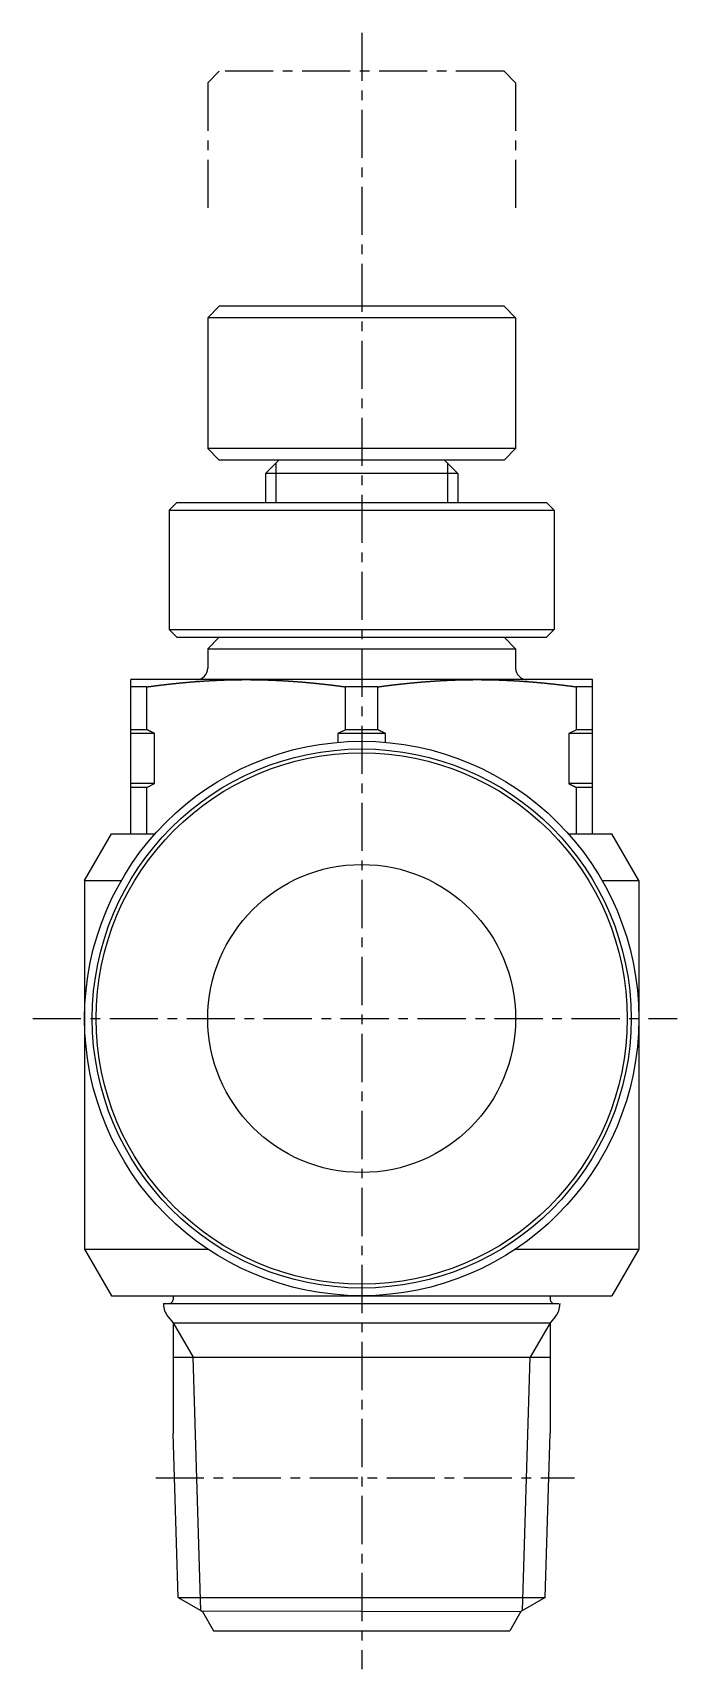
# Model space of a CAD drawing. Extents: x -4.5 to 93.8, y -20.5 to 76.2.
# Drawn here: x 77.05 to 93.8, y -0.89 to 41.61 of the extents above; entities that cross this region are included whole.
import ezdxf

# ---------------------------------------------------------------- set-up
doc = ezdxf.new("R2010")
doc.units = 0
doc.linetypes.add('CENTER', pattern=[2, 1.25, -0.25, 0.25, -0.25])
doc.layers.get('0').update_dxf_attribs({"linetype": 'CONTINUOUS'})
doc.layers.add('CENTER', color=1, linetype='CENTER')

msp = doc.modelspace()

# ---------------------------------------------------------------- linework, layer by layer
at = {"color": 7, "linetype": 'CONTINUOUS'}
for p, q in [((81.897, 34.513), (81.597, 34.213)), ((89.297, 34.513), (81.897, 34.513)), ((89.297, 34.513), (89.597, 34.213)), ((81.597, 34.213), (81.597, 30.813)), ((89.597, 34.213), (81.597, 34.213)), ((89.597, 34.213), (89.597, 30.813)), ((81.597, 30.813), (81.897, 30.513)), ((89.597, 30.813), (81.597, 30.813)), ((89.297, 30.513), (89.597, 30.813)), ((89.297, 30.513), (81.897, 30.513)), ((83.447, 30.513), (83.097, 30.163)), ((87.747, 30.513), (88.097, 30.163)), ((88.097, 30.163), (83.097, 30.163)), ((83.097, 30.163), (83.097, 29.413)), ((88.097, 30.163), (88.097, 29.413)), ((80.797, 29.413), (80.597, 29.213)), ((80.797, 29.413), (90.397, 29.413)), ((90.397, 29.413), (90.597, 29.213)), ((80.597, 29.213), (80.597, 26.113)), ((80.597, 29.213), (90.597, 29.213)), ((90.597, 29.213), (90.597, 26.113)), ((80.597, 26.113), (90.597, 26.113)), ((80.597, 26.113), (80.797, 25.913)), ((90.597, 26.113), (90.397, 25.913)), ((80.797, 25.913), (90.397, 25.913)), ((81.597, 25.613), (81.897, 25.913)), ((81.597, 25.613), (89.597, 25.613)), ((81.597, 25.613), (81.597, 25.113)), ((89.597, 25.613), (89.297, 25.913)), ((89.597, 25.613), (89.597, 25.113)), ((91.597, 24.813), (79.597, 24.813)), ((79.597, 20.813), (79.597, 24.813)), ((91.597, 20.813), (91.597, 24.813)), ((80.015, 24.625), (79.597, 24.625)), ((80.015, 23.513), (80.015, 24.625)), ((86.015, 24.625), (85.179, 24.625)), ((85.179, 23.513), (85.179, 24.625)), ((86.015, 23.513), (86.015, 24.625)), ((91.179, 23.513), (91.179, 24.625)), ((91.597, 24.625), (91.179, 24.625)), ((80.015, 23.513), (79.597, 23.513)), ((80.216, 23.413), (79.597, 23.413)), ((80.216, 22.113), (80.216, 23.413)), ((85.179, 23.513), (84.978, 23.413)), ((86.216, 23.413), (84.978, 23.413)), ((84.978, 23.413), (84.978, 23.186)), ((86.015, 23.513), (85.179, 23.513)), ((86.216, 23.186), (86.216, 23.413)), ((91.179, 23.513), (90.978, 23.413)), ((90.978, 23.413), (90.978, 22.113)), ((91.597, 23.413), (90.978, 23.413)), ((91.597, 23.513), (91.179, 23.513)), ((80.216, 22.113), (79.597, 22.113)), ((80.015, 22.013), (80.216, 22.113)), ((91.597, 22.113), (90.978, 22.113)), ((80.015, 22.013), (79.597, 22.013)), ((80.015, 20.813), (80.015, 22.013)), ((91.179, 20.813), (91.179, 22.013)), ((91.597, 22.013), (91.179, 22.013)), ((78.397, 19.6), (79.097, 20.813)), ((79.097, 20.813), (80.23, 20.813)), ((90.963, 20.813), (92.097, 20.813)), ((92.797, 19.6), (92.097, 20.813)), ((78.397, 19.6), (79.354, 19.6)), ((78.397, 19.6), (78.397, 10.025)), ((91.839, 19.6), (92.797, 19.6)), ((92.797, 19.6), (92.797, 10.025)), ((78.397, 10.025), (81.598, 10.025)), ((78.397, 10.025), (79.097, 8.813)), ((89.595, 10.025), (92.797, 10.025)), ((92.797, 10.025), (92.097, 8.813)), ((79.097, 8.813), (92.097, 8.813)), ((80.447, 8.613), (90.721, 8.613)), ((80.447, 8.613), (80.447, 8.594)), ((80.697, 8.813), (80.697, 8.713)), ((90.497, 8.813), (90.497, 8.713)), ((90.747, 8.613), (90.747, 8.594)), ((80.563, 8.274), (80.697, 8.113)), ((80.697, 8.113), (90.497, 8.113)), ((80.697, 8.113), (80.697, 5.235)), ((90.631, 8.274), (90.497, 8.113)), ((90.497, 8.113), (90.497, 5.235)), ((80.697, 7.214), (90.497, 7.214)), ((80.83, 0.976), (80.697, 5.235)), ((90.364, 0.976), (90.497, 5.235)), ((80.83, 0.976), (90.364, 0.976)), ((80.83, 0.976), (81.458, 0.613)), ((90.364, 0.976), (89.735, 0.613)), ((81.422, 0.634), (89.735, 0.613)), ((81.458, 0.613), (81.747, 0.113)), ((89.735, 0.613), (89.447, 0.113)), ((81.747, 0.113), (89.447, 0.113))]:
    msp.add_line(p, q, dxfattribs=at)
at = {"color": 3, "linetype": 'CONTINUOUS'}
for p, q in [((83.367, 30.433), (83.367, 29.413)), ((87.827, 30.433), (87.827, 29.413)), ((80.697, 8.113), (81.216, 7.214)), ((90.497, 8.113), (89.978, 7.214)), ((81.422, 0.634), (81.216, 7.214)), ((89.772, 0.634), (89.978, 7.214))]:
    msp.add_line(p, q, dxfattribs=at)
at = {"color": 7}
for points in [[(80.015, 24.625, 0), (80.022, 24.626, 0), (80.029, 24.627, 0), (80.037, 24.628, 0), (80.044, 24.629, 0), (80.051, 24.63, 0), (80.058, 24.631, 0), (80.066, 24.632, 0), (80.073, 24.633, 0), (80.081, 24.634, 0), (80.088, 24.635, 0), (80.095, 24.636, 0), (80.102, 24.637, 0), (80.11, 24.638, 0), (80.117, 24.639, 0), (80.124, 24.64, 0), (80.132, 24.641, 0), (80.139, 24.642, 0), (80.146, 24.643, 0), (80.154, 24.644, 0), (80.161, 24.645, 0), (80.168, 24.646, 0), (80.176, 24.647, 0), (80.183, 24.648, 0), (80.19, 24.649, 0), (80.198, 24.65, 0), (80.205, 24.651, 0), (80.212, 24.652, 0), (80.219, 24.653, 0), (80.227, 24.654, 0), (80.234, 24.654, 0), (80.242, 24.655, 0), (80.249, 24.656, 0), (80.256, 24.657, 0), (80.263, 24.658, 0), (80.271, 24.659, 0), (80.278, 24.66, 0), (80.285, 24.661, 0), (80.293, 24.662, 0), (80.3, 24.663, 0), (80.307, 24.664, 0), (80.315, 24.665, 0), (80.322, 24.666, 0), (80.329, 24.666, 0), (80.337, 24.667, 0), (80.344, 24.668, 0), (80.351, 24.669, 0), (80.359, 24.67, 0), (80.366, 24.671, 0), (80.373, 24.672, 0), (80.381, 24.673, 0), (80.388, 24.674, 0), (80.395, 24.675, 0), (80.403, 24.675, 0), (80.41, 24.676, 0), (80.417, 24.677, 0), (80.425, 24.678, 0), (80.432, 24.679, 0), (80.439, 24.68, 0), (80.447, 24.681, 0), (80.454, 24.682, 0), (80.461, 24.682, 0), (80.469, 24.683, 0), (80.476, 24.684, 0), (80.483, 24.685, 0), (80.491, 24.686, 0), (80.498, 24.687, 0), (80.505, 24.688, 0), (80.513, 24.688, 0), (80.52, 24.689, 0), (80.527, 24.69, 0), (80.535, 24.691, 0), (80.542, 24.692, 0), (80.549, 24.693, 0), (80.557, 24.693, 0), (80.564, 24.694, 0), (80.571, 24.695, 0), (80.579, 24.696, 0), (80.586, 24.697, 0), (80.593, 24.698, 0), (80.601, 24.698, 0), (80.608, 24.699, 0), (80.615, 24.7, 0), (80.623, 24.701, 0), (80.63, 24.702, 0), (80.637, 24.702, 0), (80.645, 24.703, 0), (80.652, 24.704, 0), (80.659, 24.705, 0), (80.667, 24.706, 0), (80.674, 24.706, 0), (80.681, 24.707, 0), (80.689, 24.708, 0), (80.696, 24.709, 0), (80.703, 24.709, 0), (80.711, 24.71, 0), (80.718, 24.711, 0), (80.725, 24.712, 0), (80.733, 24.713, 0), (80.74, 24.713, 0), (80.747, 24.714, 0), (80.755, 24.715, 0), (80.762, 24.716, 0), (80.769, 24.716, 0), (80.777, 24.717, 0), (80.784, 24.718, 0), (80.791, 24.719, 0), (80.799, 24.719, 0), (80.806, 24.72, 0), (80.814, 24.721, 0), (80.821, 24.722, 0), (80.828, 24.722, 0), (80.835, 24.723, 0), (80.843, 24.724, 0), (80.85, 24.724, 0), (80.858, 24.725, 0), (80.865, 24.726, 0), (80.872, 24.727, 0), (80.88, 24.727, 0), (80.887, 24.728, 0), (80.894, 24.729, 0), (80.902, 24.73, 0), (80.909, 24.73, 0), (80.916, 24.731, 0), (80.924, 24.732, 0), (80.931, 24.732, 0), (80.938, 24.733, 0), (80.946, 24.734, 0), (80.953, 24.734, 0), (80.96, 24.735, 0), (80.968, 24.736, 0), (80.975, 24.736, 0), (80.983, 24.737, 0), (80.99, 24.738, 0), (80.997, 24.738, 0), (81.005, 24.739, 0), (81.012, 24.74, 0), (81.019, 24.741, 0), (81.027, 24.741, 0), (81.034, 24.742, 0), (81.041, 24.742, 0), (81.049, 24.743, 0), (81.056, 24.744, 0), (81.063, 24.744, 0), (81.071, 24.745, 0), (81.078, 24.746, 0), (81.085, 24.746, 0), (81.093, 24.747, 0), (81.1, 24.748, 0), (81.108, 24.748, 0), (81.115, 24.749, 0), (81.122, 24.749, 0), (81.13, 24.75, 0), (81.137, 24.751, 0), (81.144, 24.751, 0), (81.152, 24.752, 0), (81.159, 24.753, 0), (81.166, 24.753, 0), (81.174, 24.754, 0), (81.181, 24.754, 0), (81.188, 24.755, 0), (81.196, 24.756, 0), (81.203, 24.756, 0), (81.21, 24.757, 0), (81.218, 24.757, 0), (81.225, 24.758, 0), (81.233, 24.758, 0), (81.24, 24.759, 0), (81.247, 24.76, 0), (81.255, 24.76, 0), (81.262, 24.761, 0), (81.269, 24.761, 0), (81.277, 24.762, 0), (81.284, 24.762, 0), (81.291, 24.763, 0), (81.299, 24.764, 0), (81.306, 24.764, 0), (81.314, 24.765, 0), (81.321, 24.765, 0), (81.328, 24.766, 0), (81.336, 24.766, 0), (81.343, 24.767, 0), (81.35, 24.767, 0), (81.358, 24.768, 0), (81.365, 24.768, 0), (81.372, 24.769, 0), (81.38, 24.769, 0), (81.387, 24.77, 0), (81.394, 24.77, 0), (81.402, 24.771, 0), (81.409, 24.771, 0), (81.417, 24.772, 0), (81.424, 24.773, 0), (81.431, 24.773, 0), (81.439, 24.773, 0), (81.446, 24.774, 0), (81.454, 24.774, 0), (81.461, 24.775, 0), (81.468, 24.775, 0), (81.476, 24.776, 0), (81.483, 24.776, 0), (81.49, 24.777, 0), (81.498, 24.777, 0), (81.505, 24.778, 0), (81.512, 24.778, 0), (81.52, 24.779, 0), (81.527, 24.779, 0), (81.534, 24.78, 0), (81.542, 24.78, 0), (81.549, 24.781, 0), (81.557, 24.781, 0), (81.564, 24.782, 0), (81.571, 24.782, 0), (81.579, 24.782, 0), (81.586, 24.783, 0), (81.593, 24.783, 0), (81.601, 24.784, 0), (81.608, 24.784, 0), (81.615, 24.785, 0), (81.623, 24.785, 0), (81.63, 24.785, 0), (81.638, 24.786, 0), (81.645, 24.786, 0), (81.652, 24.787, 0), (81.66, 24.787, 0), (81.667, 24.787, 0), (81.674, 24.788, 0), (81.682, 24.788, 0), (81.689, 24.789, 0), (81.697, 24.789, 0), (81.704, 24.789, 0), (81.711, 24.79, 0), (81.719, 24.79, 0), (81.726, 24.791, 0), (81.734, 24.791, 0), (81.741, 24.791, 0), (81.748, 24.792, 0), (81.756, 24.792, 0), (81.763, 24.792, 0), (81.77, 24.793, 0), (81.778, 24.793, 0), (81.785, 24.793, 0), (81.793, 24.794, 0), (81.8, 24.794, 0), (81.807, 24.794, 0), (81.815, 24.795, 0), (81.822, 24.795, 0), (81.829, 24.796, 0), (81.837, 24.796, 0), (81.844, 24.796, 0), (81.852, 24.797, 0), (81.859, 24.797, 0), (81.866, 24.797, 0), (81.874, 24.797, 0), (81.881, 24.798, 0), (81.888, 24.798, 0), (81.896, 24.798, 0), (81.903, 24.799, 0), (81.91, 24.799, 0), (81.918, 24.799, 0), (81.925, 24.799, 0), (81.933, 24.8, 0), (81.94, 24.8, 0), (81.947, 24.8, 0), (81.955, 24.801, 0), (81.962, 24.801, 0), (81.969, 24.801, 0), (81.977, 24.802, 0), (81.984, 24.802, 0), (81.992, 24.802, 0), (81.999, 24.802, 0), (82.006, 24.803, 0), (82.014, 24.803, 0), (82.021, 24.803, 0), (82.028, 24.803, 0), (82.036, 24.804, 0), (82.043, 24.804, 0), (82.051, 24.804, 0), (82.058, 24.804, 0), (82.065, 24.805, 0), (82.073, 24.805, 0), (82.08, 24.805, 0), (82.088, 24.805, 0), (82.095, 24.805, 0), (82.102, 24.806, 0), (82.11, 24.806, 0), (82.117, 24.806, 0), (82.124, 24.806, 0), (82.132, 24.806, 0), (82.139, 24.807, 0), (82.147, 24.807, 0), (82.154, 24.807, 0), (82.161, 24.807, 0), (82.169, 24.808, 0), (82.176, 24.808, 0), (82.183, 24.808, 0), (82.191, 24.808, 0), (82.198, 24.808, 0), (82.206, 24.808, 0), (82.213, 24.808, 0), (82.22, 24.809, 0), (82.228, 24.809, 0), (82.235, 24.809, 0), (82.243, 24.809, 0), (82.25, 24.809, 0), (82.257, 24.809, 0), (82.265, 24.81, 0), (82.272, 24.81, 0), (82.279, 24.81, 0), (82.287, 24.81, 0), (82.294, 24.81, 0), (82.302, 24.81, 0), (82.309, 24.81, 0), (82.316, 24.811, 0), (82.324, 24.811, 0), (82.331, 24.811, 0), (82.338, 24.811, 0), (82.346, 24.811, 0), (82.353, 24.811, 0), (82.361, 24.811, 0), (82.368, 24.811, 0), (82.375, 24.811, 0), (82.383, 24.811, 0), (82.39, 24.812, 0), (82.397, 24.812, 0), (82.405, 24.812, 0), (82.412, 24.812, 0), (82.42, 24.812, 0), (82.427, 24.812, 0), (82.434, 24.812, 0), (82.442, 24.812, 0), (82.449, 24.812, 0), (82.457, 24.812, 0), (82.464, 24.812, 0), (82.471, 24.812, 0), (82.479, 24.812, 0), (82.486, 24.812, 0), (82.493, 24.813, 0), (82.501, 24.813, 0), (82.508, 24.813, 0), (82.516, 24.813, 0), (82.523, 24.813, 0), (82.53, 24.813, 0), (82.538, 24.813, 0), (82.545, 24.813, 0), (82.552, 24.813, 0), (82.56, 24.813, 0), (82.567, 24.813, 0), (82.575, 24.813, 0), (82.582, 24.813, 0), (82.589, 24.813, 0), (82.597, 24.813, 0)], [(82.597, 24.813, 0), (82.604, 24.813, 0), (82.612, 24.813, 0), (82.619, 24.813, 0), (82.626, 24.813, 0), (82.634, 24.813, 0), (82.641, 24.813, 0), (82.648, 24.813, 0), (82.656, 24.813, 0), (82.663, 24.813, 0), (82.671, 24.813, 0), (82.678, 24.813, 0), (82.685, 24.813, 0), (82.693, 24.813, 0), (82.7, 24.813, 0), (82.707, 24.812, 0), (82.715, 24.812, 0), (82.722, 24.812, 0), (82.73, 24.812, 0), (82.737, 24.812, 0), (82.744, 24.812, 0), (82.752, 24.812, 0), (82.759, 24.812, 0), (82.767, 24.812, 0), (82.774, 24.812, 0), (82.781, 24.812, 0), (82.789, 24.812, 0), (82.796, 24.812, 0), (82.803, 24.812, 0), (82.811, 24.812, 0), (82.818, 24.811, 0), (82.826, 24.811, 0), (82.833, 24.811, 0), (82.84, 24.811, 0), (82.848, 24.811, 0), (82.855, 24.811, 0), (82.862, 24.811, 0), (82.87, 24.811, 0), (82.877, 24.811, 0), (82.885, 24.811, 0), (82.892, 24.81, 0), (82.899, 24.81, 0), (82.907, 24.81, 0), (82.914, 24.81, 0), (82.922, 24.81, 0), (82.929, 24.81, 0), (82.936, 24.809, 0), (82.944, 24.809, 0), (82.951, 24.809, 0), (82.958, 24.809, 0), (82.966, 24.809, 0), (82.973, 24.809, 0), (82.981, 24.808, 0), (82.988, 24.808, 0), (82.995, 24.808, 0), (83.003, 24.808, 0), (83.01, 24.808, 0), (83.017, 24.808, 0), (83.025, 24.808, 0), (83.032, 24.807, 0), (83.04, 24.807, 0), (83.047, 24.807, 0), (83.054, 24.807, 0), (83.062, 24.806, 0), (83.069, 24.806, 0), (83.076, 24.806, 0), (83.084, 24.806, 0), (83.091, 24.806, 0), (83.099, 24.805, 0), (83.106, 24.805, 0), (83.113, 24.805, 0), (83.121, 24.805, 0), (83.128, 24.805, 0), (83.136, 24.804, 0), (83.143, 24.804, 0), (83.15, 24.804, 0), (83.158, 24.804, 0), (83.165, 24.803, 0), (83.172, 24.803, 0), (83.18, 24.803, 0), (83.187, 24.803, 0), (83.195, 24.802, 0), (83.202, 24.802, 0), (83.209, 24.802, 0), (83.217, 24.802, 0), (83.224, 24.801, 0), (83.231, 24.801, 0), (83.239, 24.801, 0), (83.246, 24.8, 0), (83.254, 24.8, 0), (83.261, 24.8, 0), (83.268, 24.799, 0), (83.276, 24.799, 0), (83.283, 24.799, 0), (83.29, 24.799, 0), (83.298, 24.798, 0), (83.305, 24.798, 0), (83.313, 24.798, 0), (83.32, 24.797, 0), (83.327, 24.797, 0), (83.335, 24.797, 0), (83.342, 24.797, 0), (83.35, 24.796, 0), (83.357, 24.796, 0), (83.364, 24.796, 0), (83.372, 24.795, 0), (83.379, 24.795, 0), (83.386, 24.794, 0), (83.394, 24.794, 0), (83.401, 24.794, 0), (83.409, 24.793, 0), (83.416, 24.793, 0), (83.423, 24.793, 0), (83.431, 24.792, 0), (83.438, 24.792, 0), (83.445, 24.792, 0), (83.453, 24.791, 0), (83.46, 24.791, 0), (83.468, 24.791, 0), (83.475, 24.79, 0), (83.482, 24.79, 0), (83.49, 24.789, 0), (83.497, 24.789, 0), (83.504, 24.789, 0), (83.512, 24.788, 0), (83.519, 24.788, 0), (83.526, 24.787, 0), (83.534, 24.787, 0), (83.541, 24.787, 0), (83.549, 24.786, 0), (83.556, 24.786, 0), (83.563, 24.785, 0), (83.571, 24.785, 0), (83.578, 24.785, 0), (83.585, 24.784, 0), (83.593, 24.784, 0), (83.6, 24.783, 0), (83.608, 24.783, 0), (83.615, 24.782, 0), (83.622, 24.782, 0), (83.63, 24.782, 0), (83.637, 24.781, 0), (83.644, 24.781, 0), (83.652, 24.78, 0), (83.659, 24.78, 0), (83.666, 24.779, 0), (83.674, 24.779, 0), (83.681, 24.778, 0), (83.689, 24.778, 0), (83.696, 24.777, 0), (83.703, 24.777, 0), (83.711, 24.776, 0), (83.718, 24.776, 0), (83.725, 24.775, 0), (83.733, 24.775, 0), (83.74, 24.774, 0), (83.748, 24.774, 0), (83.755, 24.773, 0), (83.762, 24.773, 0), (83.77, 24.773, 0), (83.777, 24.772, 0), (83.784, 24.771, 0), (83.792, 24.771, 0), (83.799, 24.77, 0), (83.806, 24.77, 0), (83.814, 24.769, 0), (83.821, 24.769, 0), (83.829, 24.768, 0), (83.836, 24.768, 0), (83.843, 24.767, 0), (83.851, 24.767, 0), (83.858, 24.766, 0), (83.865, 24.766, 0), (83.873, 24.765, 0), (83.88, 24.765, 0), (83.887, 24.764, 0), (83.895, 24.764, 0), (83.902, 24.763, 0), (83.909, 24.762, 0), (83.917, 24.762, 0), (83.924, 24.761, 0), (83.931, 24.761, 0), (83.939, 24.76, 0), (83.946, 24.76, 0), (83.954, 24.759, 0), (83.961, 24.758, 0), (83.968, 24.758, 0), (83.976, 24.757, 0), (83.983, 24.757, 0), (83.99, 24.756, 0), (83.998, 24.756, 0), (84.005, 24.755, 0), (84.013, 24.754, 0), (84.02, 24.754, 0), (84.027, 24.753, 0), (84.035, 24.753, 0), (84.042, 24.752, 0), (84.049, 24.751, 0), (84.057, 24.751, 0), (84.064, 24.75, 0), (84.071, 24.749, 0), (84.079, 24.749, 0), (84.086, 24.748, 0), (84.093, 24.748, 0), (84.101, 24.747, 0), (84.108, 24.746, 0), (84.115, 24.746, 0), (84.123, 24.745, 0), (84.13, 24.744, 0), (84.138, 24.744, 0), (84.145, 24.743, 0), (84.152, 24.742, 0), (84.16, 24.742, 0), (84.167, 24.741, 0), (84.174, 24.741, 0), (84.182, 24.74, 0), (84.189, 24.739, 0), (84.196, 24.738, 0), (84.204, 24.738, 0), (84.211, 24.737, 0), (84.218, 24.736, 0), (84.226, 24.736, 0), (84.233, 24.735, 0), (84.24, 24.734, 0), (84.248, 24.734, 0), (84.255, 24.733, 0), (84.263, 24.732, 0), (84.27, 24.732, 0), (84.277, 24.731, 0), (84.284, 24.73, 0), (84.292, 24.73, 0), (84.299, 24.729, 0), (84.307, 24.728, 0), (84.314, 24.727, 0), (84.321, 24.727, 0), (84.329, 24.726, 0), (84.336, 24.725, 0), (84.343, 24.724, 0), (84.351, 24.724, 0), (84.358, 24.723, 0), (84.365, 24.722, 0), (84.373, 24.722, 0), (84.38, 24.721, 0), (84.387, 24.72, 0), (84.395, 24.719, 0), (84.402, 24.719, 0), (84.409, 24.718, 0), (84.417, 24.717, 0), (84.424, 24.716, 0), (84.432, 24.716, 0), (84.439, 24.715, 0), (84.446, 24.714, 0), (84.454, 24.713, 0), (84.461, 24.713, 0), (84.468, 24.712, 0), (84.475, 24.711, 0), (84.483, 24.71, 0), (84.49, 24.709, 0), (84.497, 24.709, 0), (84.505, 24.708, 0), (84.512, 24.707, 0), (84.52, 24.706, 0), (84.527, 24.706, 0), (84.534, 24.705, 0), (84.542, 24.704, 0), (84.549, 24.703, 0), (84.556, 24.702, 0), (84.564, 24.702, 0), (84.571, 24.701, 0), (84.578, 24.7, 0), (84.586, 24.699, 0), (84.593, 24.698, 0), (84.6, 24.698, 0), (84.608, 24.697, 0), (84.615, 24.696, 0), (84.622, 24.695, 0), (84.63, 24.694, 0), (84.637, 24.693, 0), (84.644, 24.693, 0), (84.652, 24.692, 0), (84.659, 24.691, 0), (84.666, 24.69, 0), (84.674, 24.689, 0), (84.681, 24.688, 0), (84.688, 24.688, 0), (84.696, 24.687, 0), (84.703, 24.686, 0), (84.71, 24.685, 0), (84.718, 24.684, 0), (84.725, 24.683, 0), (84.732, 24.682, 0), (84.74, 24.682, 0), (84.747, 24.681, 0), (84.754, 24.68, 0), (84.762, 24.679, 0), (84.769, 24.678, 0), (84.776, 24.677, 0), (84.784, 24.676, 0), (84.791, 24.675, 0), (84.798, 24.675, 0), (84.806, 24.674, 0), (84.813, 24.673, 0), (84.82, 24.672, 0), (84.828, 24.671, 0), (84.835, 24.67, 0), (84.842, 24.669, 0), (84.85, 24.668, 0), (84.857, 24.667, 0), (84.864, 24.666, 0), (84.871, 24.666, 0), (84.879, 24.665, 0), (84.886, 24.664, 0), (84.893, 24.663, 0), (84.901, 24.662, 0), (84.908, 24.661, 0), (84.915, 24.66, 0), (84.923, 24.659, 0), (84.93, 24.658, 0), (84.937, 24.657, 0), (84.945, 24.656, 0), (84.952, 24.655, 0), (84.959, 24.654, 0), (84.967, 24.654, 0), (84.974, 24.653, 0), (84.981, 24.652, 0), (84.989, 24.651, 0), (84.996, 24.65, 0), (85.003, 24.649, 0), (85.011, 24.648, 0), (85.018, 24.647, 0), (85.025, 24.646, 0), (85.033, 24.645, 0), (85.04, 24.644, 0), (85.047, 24.643, 0), (85.055, 24.642, 0), (85.062, 24.641, 0), (85.069, 24.64, 0), (85.076, 24.639, 0), (85.084, 24.638, 0), (85.091, 24.637, 0), (85.099, 24.636, 0), (85.106, 24.635, 0), (85.113, 24.634, 0), (85.12, 24.633, 0), (85.128, 24.632, 0), (85.135, 24.631, 0), (85.142, 24.63, 0), (85.15, 24.629, 0), (85.157, 24.628, 0), (85.164, 24.627, 0), (85.172, 24.626, 0), (85.179, 24.625, 0)], [(86.015, 24.625, 0), (86.022, 24.626, 0), (86.029, 24.627, 0), (86.037, 24.628, 0), (86.044, 24.629, 0), (86.051, 24.63, 0), (86.058, 24.631, 0), (86.066, 24.632, 0), (86.073, 24.633, 0), (86.081, 24.634, 0), (86.088, 24.635, 0), (86.095, 24.636, 0), (86.102, 24.637, 0), (86.11, 24.638, 0), (86.117, 24.639, 0), (86.124, 24.64, 0), (86.132, 24.641, 0), (86.139, 24.642, 0), (86.146, 24.643, 0), (86.154, 24.644, 0), (86.161, 24.645, 0), (86.168, 24.646, 0), (86.176, 24.647, 0), (86.183, 24.648, 0), (86.19, 24.649, 0), (86.198, 24.65, 0), (86.205, 24.651, 0), (86.212, 24.652, 0), (86.219, 24.653, 0), (86.227, 24.654, 0), (86.234, 24.654, 0), (86.242, 24.655, 0), (86.249, 24.656, 0), (86.256, 24.657, 0), (86.263, 24.658, 0), (86.271, 24.659, 0), (86.278, 24.66, 0), (86.285, 24.661, 0), (86.293, 24.662, 0), (86.3, 24.663, 0), (86.307, 24.664, 0), (86.315, 24.665, 0), (86.322, 24.666, 0), (86.329, 24.666, 0), (86.337, 24.667, 0), (86.344, 24.668, 0), (86.351, 24.669, 0), (86.359, 24.67, 0), (86.366, 24.671, 0), (86.373, 24.672, 0), (86.381, 24.673, 0), (86.388, 24.674, 0), (86.395, 24.675, 0), (86.403, 24.675, 0), (86.41, 24.676, 0), (86.417, 24.677, 0), (86.425, 24.678, 0), (86.432, 24.679, 0), (86.439, 24.68, 0), (86.447, 24.681, 0), (86.454, 24.682, 0), (86.461, 24.682, 0), (86.469, 24.683, 0), (86.476, 24.684, 0), (86.483, 24.685, 0), (86.491, 24.686, 0), (86.498, 24.687, 0), (86.505, 24.688, 0), (86.513, 24.688, 0), (86.52, 24.689, 0), (86.527, 24.69, 0), (86.535, 24.691, 0), (86.542, 24.692, 0), (86.549, 24.693, 0), (86.557, 24.693, 0), (86.564, 24.694, 0), (86.571, 24.695, 0), (86.579, 24.696, 0), (86.586, 24.697, 0), (86.593, 24.698, 0), (86.601, 24.698, 0), (86.608, 24.699, 0), (86.615, 24.7, 0), (86.623, 24.701, 0), (86.63, 24.702, 0), (86.637, 24.702, 0), (86.645, 24.703, 0), (86.652, 24.704, 0), (86.659, 24.705, 0), (86.667, 24.706, 0), (86.674, 24.706, 0), (86.681, 24.707, 0), (86.689, 24.708, 0), (86.696, 24.709, 0), (86.703, 24.709, 0), (86.711, 24.71, 0), (86.718, 24.711, 0), (86.725, 24.712, 0), (86.733, 24.713, 0), (86.74, 24.713, 0), (86.747, 24.714, 0), (86.755, 24.715, 0), (86.762, 24.716, 0), (86.769, 24.716, 0), (86.777, 24.717, 0), (86.784, 24.718, 0), (86.791, 24.719, 0), (86.799, 24.719, 0), (86.806, 24.72, 0), (86.814, 24.721, 0), (86.821, 24.722, 0), (86.828, 24.722, 0), (86.835, 24.723, 0), (86.843, 24.724, 0), (86.85, 24.724, 0), (86.858, 24.725, 0), (86.865, 24.726, 0), (86.872, 24.727, 0), (86.88, 24.727, 0), (86.887, 24.728, 0), (86.894, 24.729, 0), (86.902, 24.73, 0), (86.909, 24.73, 0), (86.916, 24.731, 0), (86.924, 24.732, 0), (86.931, 24.732, 0), (86.938, 24.733, 0), (86.946, 24.734, 0), (86.953, 24.734, 0), (86.96, 24.735, 0), (86.968, 24.736, 0), (86.975, 24.736, 0), (86.982, 24.737, 0), (86.99, 24.738, 0), (86.997, 24.738, 0), (87.005, 24.739, 0), (87.012, 24.74, 0), (87.019, 24.741, 0), (87.027, 24.741, 0), (87.034, 24.742, 0), (87.041, 24.742, 0), (87.049, 24.743, 0), (87.056, 24.744, 0), (87.063, 24.744, 0), (87.071, 24.745, 0), (87.078, 24.746, 0), (87.085, 24.746, 0), (87.093, 24.747, 0), (87.1, 24.748, 0), (87.108, 24.748, 0), (87.115, 24.749, 0), (87.122, 24.749, 0), (87.13, 24.75, 0), (87.137, 24.751, 0), (87.144, 24.751, 0), (87.152, 24.752, 0), (87.159, 24.753, 0), (87.166, 24.753, 0), (87.174, 24.754, 0), (87.181, 24.754, 0), (87.188, 24.755, 0), (87.196, 24.756, 0), (87.203, 24.756, 0), (87.21, 24.757, 0), (87.218, 24.757, 0), (87.225, 24.758, 0), (87.233, 24.758, 0), (87.24, 24.759, 0), (87.247, 24.76, 0), (87.255, 24.76, 0), (87.262, 24.761, 0), (87.269, 24.761, 0), (87.277, 24.762, 0), (87.284, 24.762, 0), (87.291, 24.763, 0), (87.299, 24.764, 0), (87.306, 24.764, 0), (87.314, 24.765, 0), (87.321, 24.765, 0), (87.328, 24.766, 0), (87.336, 24.766, 0), (87.343, 24.767, 0), (87.35, 24.767, 0), (87.358, 24.768, 0), (87.365, 24.768, 0), (87.372, 24.769, 0), (87.38, 24.769, 0), (87.387, 24.77, 0), (87.394, 24.77, 0), (87.402, 24.771, 0), (87.409, 24.771, 0), (87.417, 24.772, 0), (87.424, 24.773, 0), (87.431, 24.773, 0), (87.439, 24.773, 0), (87.446, 24.774, 0), (87.454, 24.774, 0), (87.461, 24.775, 0), (87.468, 24.775, 0), (87.476, 24.776, 0), (87.483, 24.776, 0), (87.49, 24.777, 0), (87.498, 24.777, 0), (87.505, 24.778, 0), (87.512, 24.778, 0), (87.52, 24.779, 0), (87.527, 24.779, 0), (87.534, 24.78, 0), (87.542, 24.78, 0), (87.549, 24.781, 0), (87.557, 24.781, 0), (87.564, 24.782, 0), (87.571, 24.782, 0), (87.579, 24.782, 0), (87.586, 24.783, 0), (87.593, 24.783, 0), (87.601, 24.784, 0), (87.608, 24.784, 0), (87.615, 24.785, 0), (87.623, 24.785, 0), (87.63, 24.785, 0), (87.638, 24.786, 0), (87.645, 24.786, 0), (87.652, 24.787, 0), (87.66, 24.787, 0), (87.667, 24.787, 0), (87.674, 24.788, 0), (87.682, 24.788, 0), (87.689, 24.789, 0), (87.697, 24.789, 0), (87.704, 24.789, 0), (87.711, 24.79, 0), (87.719, 24.79, 0), (87.726, 24.791, 0), (87.734, 24.791, 0), (87.741, 24.791, 0), (87.748, 24.792, 0), (87.756, 24.792, 0), (87.763, 24.792, 0), (87.77, 24.793, 0), (87.778, 24.793, 0), (87.785, 24.793, 0), (87.793, 24.794, 0), (87.8, 24.794, 0), (87.807, 24.794, 0), (87.815, 24.795, 0), (87.822, 24.795, 0), (87.829, 24.796, 0), (87.837, 24.796, 0), (87.844, 24.796, 0), (87.851, 24.797, 0), (87.859, 24.797, 0), (87.866, 24.797, 0), (87.874, 24.797, 0), (87.881, 24.798, 0), (87.888, 24.798, 0), (87.896, 24.798, 0), (87.903, 24.799, 0), (87.91, 24.799, 0), (87.918, 24.799, 0), (87.925, 24.799, 0), (87.933, 24.8, 0), (87.94, 24.8, 0), (87.947, 24.8, 0), (87.955, 24.801, 0), (87.962, 24.801, 0), (87.969, 24.801, 0), (87.977, 24.802, 0), (87.984, 24.802, 0), (87.992, 24.802, 0), (87.999, 24.802, 0), (88.006, 24.803, 0), (88.014, 24.803, 0), (88.021, 24.803, 0), (88.028, 24.803, 0), (88.036, 24.804, 0), (88.043, 24.804, 0), (88.051, 24.804, 0), (88.058, 24.804, 0), (88.065, 24.805, 0), (88.073, 24.805, 0), (88.08, 24.805, 0), (88.088, 24.805, 0), (88.095, 24.805, 0), (88.102, 24.806, 0), (88.11, 24.806, 0), (88.117, 24.806, 0), (88.124, 24.806, 0), (88.132, 24.806, 0), (88.139, 24.807, 0), (88.147, 24.807, 0), (88.154, 24.807, 0), (88.161, 24.807, 0), (88.169, 24.808, 0), (88.176, 24.808, 0), (88.183, 24.808, 0), (88.191, 24.808, 0), (88.198, 24.808, 0), (88.206, 24.808, 0), (88.213, 24.808, 0), (88.22, 24.809, 0), (88.228, 24.809, 0), (88.235, 24.809, 0), (88.243, 24.809, 0), (88.25, 24.809, 0), (88.257, 24.809, 0), (88.265, 24.81, 0), (88.272, 24.81, 0), (88.279, 24.81, 0), (88.287, 24.81, 0), (88.294, 24.81, 0), (88.302, 24.81, 0), (88.309, 24.811, 0), (88.316, 24.811, 0), (88.324, 24.811, 0), (88.331, 24.811, 0), (88.338, 24.811, 0), (88.346, 24.811, 0), (88.353, 24.811, 0), (88.361, 24.811, 0), (88.368, 24.811, 0), (88.375, 24.811, 0), (88.383, 24.812, 0), (88.39, 24.812, 0), (88.397, 24.812, 0), (88.405, 24.812, 0), (88.412, 24.812, 0), (88.42, 24.812, 0), (88.427, 24.812, 0), (88.434, 24.812, 0), (88.442, 24.812, 0), (88.449, 24.812, 0), (88.457, 24.812, 0), (88.464, 24.812, 0), (88.471, 24.812, 0), (88.479, 24.812, 0), (88.486, 24.812, 0), (88.493, 24.813, 0), (88.501, 24.813, 0), (88.508, 24.813, 0), (88.516, 24.813, 0), (88.523, 24.813, 0), (88.53, 24.813, 0), (88.538, 24.813, 0), (88.545, 24.813, 0), (88.552, 24.813, 0), (88.56, 24.813, 0), (88.567, 24.813, 0), (88.575, 24.813, 0), (88.582, 24.813, 0), (88.589, 24.813, 0), (88.597, 24.813, 0)], [(88.597, 24.813, 0), (88.604, 24.813, 0), (88.612, 24.813, 0), (88.619, 24.813, 0), (88.626, 24.813, 0), (88.634, 24.813, 0), (88.641, 24.813, 0), (88.648, 24.813, 0), (88.656, 24.813, 0), (88.663, 24.813, 0), (88.671, 24.813, 0), (88.678, 24.813, 0), (88.685, 24.813, 0), (88.693, 24.813, 0), (88.7, 24.813, 0), (88.707, 24.812, 0), (88.715, 24.812, 0), (88.722, 24.812, 0), (88.73, 24.812, 0), (88.737, 24.812, 0), (88.744, 24.812, 0), (88.752, 24.812, 0), (88.759, 24.812, 0), (88.767, 24.812, 0), (88.774, 24.812, 0), (88.781, 24.812, 0), (88.789, 24.812, 0), (88.796, 24.812, 0), (88.803, 24.812, 0), (88.811, 24.812, 0), (88.818, 24.811, 0), (88.826, 24.811, 0), (88.833, 24.811, 0), (88.84, 24.811, 0), (88.848, 24.811, 0), (88.855, 24.811, 0), (88.862, 24.811, 0), (88.87, 24.811, 0), (88.877, 24.811, 0), (88.885, 24.811, 0), (88.892, 24.81, 0), (88.899, 24.81, 0), (88.907, 24.81, 0), (88.914, 24.81, 0), (88.922, 24.81, 0), (88.929, 24.81, 0), (88.936, 24.809, 0), (88.944, 24.809, 0), (88.951, 24.809, 0), (88.959, 24.809, 0), (88.966, 24.809, 0), (88.973, 24.809, 0), (88.981, 24.808, 0), (88.988, 24.808, 0), (88.995, 24.808, 0), (89.003, 24.808, 0), (89.01, 24.808, 0), (89.017, 24.808, 0), (89.025, 24.808, 0), (89.032, 24.807, 0), (89.04, 24.807, 0), (89.047, 24.807, 0), (89.054, 24.807, 0), (89.062, 24.806, 0), (89.069, 24.806, 0), (89.076, 24.806, 0), (89.084, 24.806, 0), (89.091, 24.806, 0), (89.099, 24.805, 0), (89.106, 24.805, 0), (89.113, 24.805, 0), (89.121, 24.805, 0), (89.128, 24.805, 0), (89.136, 24.804, 0), (89.143, 24.804, 0), (89.15, 24.804, 0), (89.158, 24.804, 0), (89.165, 24.803, 0), (89.173, 24.803, 0), (89.18, 24.803, 0), (89.187, 24.803, 0), (89.195, 24.802, 0), (89.202, 24.802, 0), (89.209, 24.802, 0), (89.217, 24.802, 0), (89.224, 24.801, 0), (89.231, 24.801, 0), (89.239, 24.801, 0), (89.246, 24.8, 0), (89.254, 24.8, 0), (89.261, 24.8, 0), (89.268, 24.799, 0), (89.276, 24.799, 0), (89.283, 24.799, 0), (89.29, 24.799, 0), (89.298, 24.798, 0), (89.305, 24.798, 0), (89.313, 24.798, 0), (89.32, 24.797, 0), (89.327, 24.797, 0), (89.335, 24.797, 0), (89.342, 24.797, 0), (89.35, 24.796, 0), (89.357, 24.796, 0), (89.364, 24.796, 0), (89.372, 24.795, 0), (89.379, 24.795, 0), (89.386, 24.794, 0), (89.394, 24.794, 0), (89.401, 24.794, 0), (89.409, 24.793, 0), (89.416, 24.793, 0), (89.423, 24.793, 0), (89.431, 24.792, 0), (89.438, 24.792, 0), (89.445, 24.792, 0), (89.453, 24.791, 0), (89.46, 24.791, 0), (89.467, 24.791, 0), (89.475, 24.79, 0), (89.482, 24.79, 0), (89.49, 24.789, 0), (89.497, 24.789, 0), (89.504, 24.789, 0), (89.512, 24.788, 0), (89.519, 24.788, 0), (89.526, 24.787, 0), (89.534, 24.787, 0), (89.541, 24.787, 0), (89.549, 24.786, 0), (89.556, 24.786, 0), (89.563, 24.785, 0), (89.571, 24.785, 0), (89.578, 24.785, 0), (89.585, 24.784, 0), (89.593, 24.784, 0), (89.6, 24.783, 0), (89.608, 24.783, 0), (89.615, 24.782, 0), (89.622, 24.782, 0), (89.63, 24.782, 0), (89.637, 24.781, 0), (89.644, 24.781, 0), (89.652, 24.78, 0), (89.659, 24.78, 0), (89.666, 24.779, 0), (89.674, 24.779, 0), (89.681, 24.778, 0), (89.689, 24.778, 0), (89.696, 24.777, 0), (89.703, 24.777, 0), (89.711, 24.776, 0), (89.718, 24.776, 0), (89.725, 24.775, 0), (89.733, 24.775, 0), (89.74, 24.774, 0), (89.748, 24.774, 0), (89.755, 24.773, 0), (89.762, 24.773, 0), (89.77, 24.773, 0), (89.777, 24.772, 0), (89.784, 24.771, 0), (89.792, 24.771, 0), (89.799, 24.77, 0), (89.806, 24.77, 0), (89.814, 24.769, 0), (89.821, 24.769, 0), (89.829, 24.768, 0), (89.836, 24.768, 0), (89.843, 24.767, 0), (89.851, 24.767, 0), (89.858, 24.766, 0), (89.865, 24.766, 0), (89.873, 24.765, 0), (89.88, 24.765, 0), (89.887, 24.764, 0), (89.895, 24.764, 0), (89.902, 24.763, 0), (89.909, 24.762, 0), (89.917, 24.762, 0), (89.924, 24.761, 0), (89.931, 24.761, 0), (89.939, 24.76, 0), (89.946, 24.76, 0), (89.954, 24.759, 0), (89.961, 24.758, 0), (89.968, 24.758, 0), (89.976, 24.757, 0), (89.983, 24.757, 0), (89.99, 24.756, 0), (89.998, 24.756, 0), (90.005, 24.755, 0), (90.013, 24.754, 0), (90.02, 24.754, 0), (90.027, 24.753, 0), (90.035, 24.753, 0), (90.042, 24.752, 0), (90.049, 24.751, 0), (90.057, 24.751, 0), (90.064, 24.75, 0), (90.071, 24.749, 0), (90.079, 24.749, 0), (90.086, 24.748, 0), (90.093, 24.748, 0), (90.101, 24.747, 0), (90.108, 24.746, 0), (90.115, 24.746, 0), (90.123, 24.745, 0), (90.13, 24.744, 0), (90.137, 24.744, 0), (90.145, 24.743, 0), (90.152, 24.742, 0), (90.16, 24.742, 0), (90.167, 24.741, 0), (90.174, 24.741, 0), (90.182, 24.74, 0), (90.189, 24.739, 0), (90.196, 24.738, 0), (90.204, 24.738, 0), (90.211, 24.737, 0), (90.218, 24.736, 0), (90.226, 24.736, 0), (90.233, 24.735, 0), (90.24, 24.734, 0), (90.248, 24.734, 0), (90.255, 24.733, 0), (90.263, 24.732, 0), (90.27, 24.732, 0), (90.277, 24.731, 0), (90.284, 24.73, 0), (90.292, 24.73, 0), (90.299, 24.729, 0), (90.307, 24.728, 0), (90.314, 24.727, 0), (90.321, 24.727, 0), (90.329, 24.726, 0), (90.336, 24.725, 0), (90.343, 24.724, 0), (90.351, 24.724, 0), (90.358, 24.723, 0), (90.365, 24.722, 0), (90.373, 24.722, 0), (90.38, 24.721, 0), (90.387, 24.72, 0), (90.395, 24.719, 0), (90.402, 24.719, 0), (90.409, 24.718, 0), (90.417, 24.717, 0), (90.424, 24.716, 0), (90.431, 24.716, 0), (90.439, 24.715, 0), (90.446, 24.714, 0), (90.454, 24.713, 0), (90.461, 24.713, 0), (90.468, 24.712, 0), (90.475, 24.711, 0), (90.483, 24.71, 0), (90.49, 24.709, 0), (90.498, 24.709, 0), (90.505, 24.708, 0), (90.512, 24.707, 0), (90.52, 24.706, 0), (90.527, 24.706, 0), (90.534, 24.705, 0), (90.542, 24.704, 0), (90.549, 24.703, 0), (90.556, 24.702, 0), (90.564, 24.702, 0), (90.571, 24.701, 0), (90.578, 24.7, 0), (90.586, 24.699, 0), (90.593, 24.698, 0), (90.6, 24.698, 0), (90.608, 24.697, 0), (90.615, 24.696, 0), (90.622, 24.695, 0), (90.63, 24.694, 0), (90.637, 24.693, 0), (90.644, 24.693, 0), (90.652, 24.692, 0), (90.659, 24.691, 0), (90.666, 24.69, 0), (90.674, 24.689, 0), (90.681, 24.688, 0), (90.688, 24.688, 0), (90.696, 24.687, 0), (90.703, 24.686, 0), (90.71, 24.685, 0), (90.718, 24.684, 0), (90.725, 24.683, 0), (90.732, 24.682, 0), (90.74, 24.682, 0), (90.747, 24.681, 0), (90.754, 24.68, 0), (90.762, 24.679, 0), (90.769, 24.678, 0), (90.776, 24.677, 0), (90.784, 24.676, 0), (90.791, 24.675, 0), (90.798, 24.675, 0), (90.806, 24.674, 0), (90.813, 24.673, 0), (90.82, 24.672, 0), (90.828, 24.671, 0), (90.835, 24.67, 0), (90.842, 24.669, 0), (90.85, 24.668, 0), (90.857, 24.667, 0), (90.864, 24.666, 0), (90.871, 24.666, 0), (90.879, 24.665, 0), (90.886, 24.664, 0), (90.894, 24.663, 0), (90.901, 24.662, 0), (90.908, 24.661, 0), (90.915, 24.66, 0), (90.923, 24.659, 0), (90.93, 24.658, 0), (90.937, 24.657, 0), (90.945, 24.656, 0), (90.952, 24.655, 0), (90.959, 24.654, 0), (90.967, 24.654, 0), (90.974, 24.653, 0), (90.981, 24.652, 0), (90.989, 24.651, 0), (90.996, 24.65, 0), (91.003, 24.649, 0), (91.011, 24.648, 0), (91.018, 24.647, 0), (91.025, 24.646, 0), (91.033, 24.645, 0), (91.04, 24.644, 0), (91.047, 24.643, 0), (91.055, 24.642, 0), (91.062, 24.641, 0), (91.069, 24.64, 0), (91.076, 24.639, 0), (91.084, 24.638, 0), (91.091, 24.637, 0), (91.098, 24.636, 0), (91.106, 24.635, 0), (91.113, 24.634, 0), (91.12, 24.633, 0), (91.128, 24.632, 0), (91.135, 24.631, 0), (91.142, 24.63, 0), (91.15, 24.629, 0), (91.157, 24.628, 0), (91.164, 24.627, 0), (91.172, 24.626, 0), (91.179, 24.625, 0)], [(80.216, 23.413, 0), (80.214, 23.413, 0), (80.213, 23.414, 0), (80.212, 23.415, 0), (80.21, 23.415, 0), (80.209, 23.416, 0), (80.208, 23.417, 0), (80.207, 23.417, 0), (80.205, 23.418, 0), (80.204, 23.418, 0), (80.203, 23.419, 0), (80.202, 23.42, 0), (80.2, 23.42, 0), (80.199, 23.421, 0), (80.198, 23.422, 0), (80.197, 23.422, 0), (80.195, 23.423, 0), (80.194, 23.423, 0), (80.193, 23.424, 0), (80.191, 23.425, 0), (80.19, 23.425, 0), (80.189, 23.426, 0), (80.188, 23.426, 0), (80.186, 23.427, 0), (80.185, 23.428, 0), (80.184, 23.428, 0), (80.183, 23.429, 0), (80.181, 23.43, 0), (80.18, 23.43, 0), (80.179, 23.431, 0), (80.177, 23.431, 0), (80.176, 23.432, 0), (80.175, 23.433, 0), (80.174, 23.433, 0), (80.172, 23.434, 0), (80.171, 23.434, 0), (80.17, 23.435, 0), (80.169, 23.436, 0), (80.167, 23.436, 0), (80.166, 23.437, 0), (80.165, 23.438, 0), (80.163, 23.438, 0), (80.162, 23.439, 0), (80.161, 23.439, 0), (80.16, 23.44, 0), (80.159, 23.441, 0), (80.157, 23.441, 0), (80.156, 23.442, 0), (80.155, 23.442, 0), (80.153, 23.443, 0), (80.152, 23.444, 0), (80.151, 23.444, 0), (80.15, 23.445, 0), (80.148, 23.446, 0), (80.147, 23.446, 0), (80.146, 23.447, 0), (80.144, 23.448, 0), (80.143, 23.448, 0), (80.142, 23.449, 0), (80.141, 23.449, 0), (80.139, 23.45, 0), (80.138, 23.451, 0), (80.137, 23.451, 0), (80.136, 23.452, 0), (80.134, 23.453, 0), (80.133, 23.453, 0), (80.132, 23.454, 0), (80.131, 23.454, 0), (80.129, 23.455, 0), (80.128, 23.456, 0), (80.127, 23.456, 0), (80.126, 23.457, 0), (80.124, 23.457, 0), (80.123, 23.458, 0), (80.122, 23.459, 0), (80.121, 23.459, 0), (80.119, 23.46, 0), (80.118, 23.461, 0), (80.117, 23.461, 0), (80.115, 23.462, 0), (80.114, 23.463, 0), (80.113, 23.463, 0), (80.112, 23.464, 0), (80.11, 23.465, 0), (80.109, 23.465, 0), (80.108, 23.466, 0), (80.107, 23.466, 0), (80.105, 23.467, 0), (80.104, 23.468, 0), (80.103, 23.468, 0), (80.102, 23.469, 0), (80.1, 23.47, 0), (80.099, 23.47, 0), (80.098, 23.471, 0), (80.097, 23.471, 0), (80.095, 23.472, 0), (80.094, 23.473, 0), (80.093, 23.473, 0), (80.091, 23.474, 0), (80.09, 23.475, 0), (80.089, 23.475, 0), (80.088, 23.476, 0), (80.086, 23.477, 0), (80.085, 23.477, 0), (80.084, 23.478, 0), (80.083, 23.478, 0), (80.081, 23.479, 0), (80.08, 23.48, 0), (80.079, 23.48, 0), (80.077, 23.481, 0), (80.076, 23.482, 0), (80.075, 23.482, 0), (80.074, 23.483, 0), (80.073, 23.483, 0), (80.071, 23.484, 0), (80.07, 23.485, 0), (80.069, 23.485, 0), (80.067, 23.486, 0), (80.066, 23.487, 0), (80.065, 23.487, 0), (80.064, 23.488, 0), (80.062, 23.488, 0), (80.061, 23.489, 0), (80.06, 23.49, 0), (80.059, 23.49, 0), (80.057, 23.491, 0), (80.056, 23.492, 0), (80.055, 23.492, 0), (80.054, 23.493, 0), (80.052, 23.494, 0), (80.051, 23.494, 0), (80.05, 23.495, 0), (80.049, 23.496, 0), (80.047, 23.496, 0), (80.046, 23.497, 0), (80.045, 23.497, 0), (80.043, 23.498, 0), (80.042, 23.499, 0), (80.041, 23.499, 0), (80.04, 23.5, 0), (80.038, 23.501, 0), (80.037, 23.501, 0), (80.036, 23.502, 0), (80.035, 23.503, 0), (80.034, 23.503, 0), (80.032, 23.504, 0), (80.031, 23.505, 0), (80.03, 23.505, 0), (80.028, 23.506, 0), (80.027, 23.506, 0), (80.026, 23.507, 0), (80.025, 23.508, 0), (80.023, 23.508, 0), (80.022, 23.509, 0), (80.021, 23.51, 0), (80.02, 23.51, 0), (80.018, 23.511, 0), (80.017, 23.512, 0), (80.016, 23.512, 0), (80.015, 23.513, 0)], [(86.216, 23.413, 0), (86.214, 23.413, 0), (86.213, 23.414, 0), (86.212, 23.415, 0), (86.21, 23.415, 0), (86.209, 23.416, 0), (86.208, 23.417, 0), (86.207, 23.417, 0), (86.205, 23.418, 0), (86.204, 23.418, 0), (86.203, 23.419, 0), (86.202, 23.42, 0), (86.2, 23.42, 0), (86.199, 23.421, 0), (86.198, 23.422, 0), (86.197, 23.422, 0), (86.195, 23.423, 0), (86.194, 23.423, 0), (86.193, 23.424, 0), (86.191, 23.425, 0), (86.19, 23.425, 0), (86.189, 23.426, 0), (86.188, 23.426, 0), (86.186, 23.427, 0), (86.185, 23.428, 0), (86.184, 23.428, 0), (86.183, 23.429, 0), (86.181, 23.43, 0), (86.18, 23.43, 0), (86.179, 23.431, 0), (86.177, 23.431, 0), (86.176, 23.432, 0), (86.175, 23.433, 0), (86.174, 23.433, 0), (86.172, 23.434, 0), (86.171, 23.434, 0), (86.17, 23.435, 0), (86.169, 23.436, 0), (86.167, 23.436, 0), (86.166, 23.437, 0), (86.165, 23.438, 0), (86.163, 23.438, 0), (86.162, 23.439, 0), (86.161, 23.439, 0), (86.16, 23.44, 0), (86.159, 23.441, 0), (86.157, 23.441, 0), (86.156, 23.442, 0), (86.155, 23.442, 0), (86.153, 23.443, 0), (86.152, 23.444, 0), (86.151, 23.444, 0), (86.15, 23.445, 0), (86.148, 23.446, 0), (86.147, 23.446, 0), (86.146, 23.447, 0), (86.144, 23.448, 0), (86.143, 23.448, 0), (86.142, 23.449, 0), (86.141, 23.449, 0), (86.139, 23.45, 0), (86.138, 23.451, 0), (86.137, 23.451, 0), (86.136, 23.452, 0), (86.134, 23.453, 0), (86.133, 23.453, 0), (86.132, 23.454, 0), (86.131, 23.454, 0), (86.129, 23.455, 0), (86.128, 23.456, 0), (86.127, 23.456, 0), (86.126, 23.457, 0), (86.124, 23.457, 0), (86.123, 23.458, 0), (86.122, 23.459, 0), (86.121, 23.459, 0), (86.119, 23.46, 0), (86.118, 23.461, 0), (86.117, 23.461, 0), (86.115, 23.462, 0), (86.114, 23.463, 0), (86.113, 23.463, 0), (86.112, 23.464, 0), (86.11, 23.465, 0), (86.109, 23.465, 0), (86.108, 23.466, 0), (86.107, 23.466, 0), (86.105, 23.467, 0), (86.104, 23.468, 0), (86.103, 23.468, 0), (86.102, 23.469, 0), (86.1, 23.47, 0), (86.099, 23.47, 0), (86.098, 23.471, 0), (86.097, 23.471, 0), (86.095, 23.472, 0), (86.094, 23.473, 0), (86.093, 23.473, 0), (86.091, 23.474, 0), (86.09, 23.475, 0), (86.089, 23.475, 0), (86.088, 23.476, 0), (86.086, 23.477, 0), (86.085, 23.477, 0), (86.084, 23.478, 0), (86.083, 23.478, 0), (86.081, 23.479, 0), (86.08, 23.48, 0), (86.079, 23.48, 0), (86.078, 23.481, 0), (86.076, 23.482, 0), (86.075, 23.482, 0), (86.074, 23.483, 0), (86.073, 23.483, 0), (86.071, 23.484, 0), (86.07, 23.485, 0), (86.069, 23.485, 0), (86.067, 23.486, 0), (86.066, 23.487, 0), (86.065, 23.487, 0), (86.064, 23.488, 0), (86.062, 23.488, 0), (86.061, 23.489, 0), (86.06, 23.49, 0), (86.059, 23.49, 0), (86.057, 23.491, 0), (86.056, 23.492, 0), (86.055, 23.492, 0), (86.054, 23.493, 0), (86.052, 23.494, 0), (86.051, 23.494, 0), (86.05, 23.495, 0), (86.049, 23.496, 0), (86.047, 23.496, 0), (86.046, 23.497, 0), (86.045, 23.497, 0), (86.043, 23.498, 0), (86.042, 23.499, 0), (86.041, 23.499, 0), (86.04, 23.5, 0), (86.038, 23.501, 0), (86.037, 23.501, 0), (86.036, 23.502, 0), (86.035, 23.503, 0), (86.034, 23.503, 0), (86.032, 23.504, 0), (86.031, 23.505, 0), (86.03, 23.505, 0), (86.028, 23.506, 0), (86.027, 23.506, 0), (86.026, 23.507, 0), (86.025, 23.508, 0), (86.023, 23.508, 0), (86.022, 23.509, 0), (86.021, 23.51, 0), (86.02, 23.51, 0), (86.018, 23.511, 0), (86.017, 23.512, 0), (86.016, 23.512, 0), (86.015, 23.513, 0)], [(90.978, 22.113, 0), (90.979, 22.112, 0), (90.981, 22.112, 0), (90.982, 22.111, 0), (90.983, 22.11, 0), (90.984, 22.11, 0), (90.986, 22.109, 0), (90.987, 22.109, 0), (90.988, 22.108, 0), (90.989, 22.107, 0), (90.991, 22.107, 0), (90.992, 22.106, 0), (90.993, 22.106, 0), (90.995, 22.105, 0), (90.996, 22.104, 0), (90.997, 22.104, 0), (90.998, 22.103, 0), (91, 22.102, 0), (91.001, 22.102, 0), (91.002, 22.101, 0), (91.003, 22.101, 0), (91.005, 22.1, 0), (91.006, 22.099, 0), (91.007, 22.099, 0), (91.008, 22.098, 0), (91.01, 22.098, 0), (91.011, 22.097, 0), (91.012, 22.096, 0), (91.013, 22.096, 0), (91.015, 22.095, 0), (91.016, 22.095, 0), (91.017, 22.094, 0), (91.019, 22.093, 0), (91.02, 22.093, 0), (91.021, 22.092, 0), (91.022, 22.091, 0), (91.024, 22.091, 0), (91.025, 22.09, 0), (91.026, 22.09, 0), (91.028, 22.089, 0), (91.029, 22.088, 0), (91.03, 22.088, 0), (91.031, 22.087, 0), (91.033, 22.086, 0), (91.034, 22.086, 0), (91.035, 22.085, 0), (91.036, 22.084, 0), (91.038, 22.084, 0), (91.039, 22.083, 0), (91.04, 22.083, 0), (91.041, 22.082, 0), (91.043, 22.081, 0), (91.044, 22.081, 0), (91.045, 22.08, 0), (91.046, 22.08, 0), (91.048, 22.079, 0), (91.049, 22.078, 0), (91.05, 22.078, 0), (91.052, 22.077, 0), (91.053, 22.076, 0), (91.054, 22.076, 0), (91.055, 22.075, 0), (91.057, 22.075, 0), (91.058, 22.074, 0), (91.059, 22.073, 0), (91.06, 22.073, 0), (91.062, 22.072, 0), (91.063, 22.071, 0), (91.064, 22.071, 0), (91.066, 22.07, 0), (91.067, 22.07, 0), (91.068, 22.069, 0), (91.069, 22.068, 0), (91.071, 22.068, 0), (91.072, 22.067, 0), (91.073, 22.066, 0), (91.074, 22.066, 0), (91.076, 22.065, 0), (91.077, 22.064, 0), (91.078, 22.064, 0), (91.079, 22.063, 0), (91.081, 22.063, 0), (91.082, 22.062, 0), (91.083, 22.061, 0), (91.085, 22.061, 0), (91.086, 22.06, 0), (91.087, 22.059, 0), (91.088, 22.059, 0), (91.09, 22.058, 0), (91.091, 22.058, 0), (91.092, 22.057, 0), (91.093, 22.056, 0), (91.095, 22.056, 0), (91.096, 22.055, 0), (91.097, 22.054, 0), (91.098, 22.054, 0), (91.1, 22.053, 0), (91.101, 22.052, 0), (91.102, 22.052, 0), (91.103, 22.051, 0), (91.105, 22.051, 0), (91.106, 22.05, 0), (91.107, 22.049, 0), (91.109, 22.049, 0), (91.11, 22.048, 0), (91.111, 22.047, 0), (91.112, 22.047, 0), (91.113, 22.046, 0), (91.115, 22.046, 0), (91.116, 22.045, 0), (91.117, 22.044, 0), (91.118, 22.044, 0), (91.12, 22.043, 0), (91.121, 22.042, 0), (91.122, 22.042, 0), (91.124, 22.041, 0), (91.125, 22.041, 0), (91.126, 22.04, 0), (91.127, 22.039, 0), (91.129, 22.039, 0), (91.13, 22.038, 0), (91.131, 22.037, 0), (91.132, 22.037, 0), (91.134, 22.036, 0), (91.135, 22.035, 0), (91.136, 22.035, 0), (91.137, 22.034, 0), (91.139, 22.034, 0), (91.14, 22.033, 0), (91.141, 22.032, 0), (91.142, 22.032, 0), (91.144, 22.031, 0), (91.145, 22.03, 0), (91.146, 22.03, 0), (91.147, 22.029, 0), (91.149, 22.028, 0), (91.15, 22.028, 0), (91.151, 22.027, 0), (91.153, 22.026, 0), (91.154, 22.026, 0), (91.155, 22.025, 0), (91.156, 22.024, 0), (91.158, 22.024, 0), (91.159, 22.023, 0), (91.16, 22.023, 0), (91.161, 22.022, 0), (91.163, 22.021, 0), (91.164, 22.021, 0), (91.165, 22.02, 0), (91.166, 22.019, 0), (91.168, 22.019, 0), (91.169, 22.018, 0), (91.17, 22.017, 0), (91.171, 22.017, 0), (91.173, 22.016, 0), (91.174, 22.015, 0), (91.175, 22.015, 0), (91.176, 22.014, 0), (91.178, 22.014, 0), (91.179, 22.013, 0)]]:
    msp.add_polyline3d(points, dxfattribs=at)
at = {"color": 7, "linetype": 'CONTINUOUS'}
for radius in [7.2, 7, 6.9, 4]:
    msp.add_circle((85.597, 16.013), radius, dxfattribs=at)
for centre, radius, start, end in [((81.297, 25.113), 0.3, 270, 0), ((89.897, 25.113), 0.3, 180, 270), ((80.947, 8.594), 0.5, 180, 219.8056), ((80.597, 8.713), 0.1, 270, 0), ((90.597, 8.713), 0.1, 180, 270), ((90.247, 8.594), 0.5, 320.1944, 0)]:
    msp.add_arc(centre, radius, start, end, dxfattribs=at)
at = {"layer": 'CENTER', "color": 1, "linetype": 'CENTER'}
for p, q in [((85.597, 41.613), (85.597, -0.887)), ((81.897, 40.613), (81.597, 40.313)), ((89.297, 40.613), (81.897, 40.613)), ((89.297, 40.613), (89.597, 40.313)), ((81.597, 40.313), (81.597, 36.913)), ((89.597, 40.313), (89.597, 36.913)), ((77.05, 16.013), (93.797, 16.013)), ((80.25, 4.083), (91.128, 4.083))]:
    msp.add_line(p, q, dxfattribs=at)

doc.saveas('drawing.dxf')
